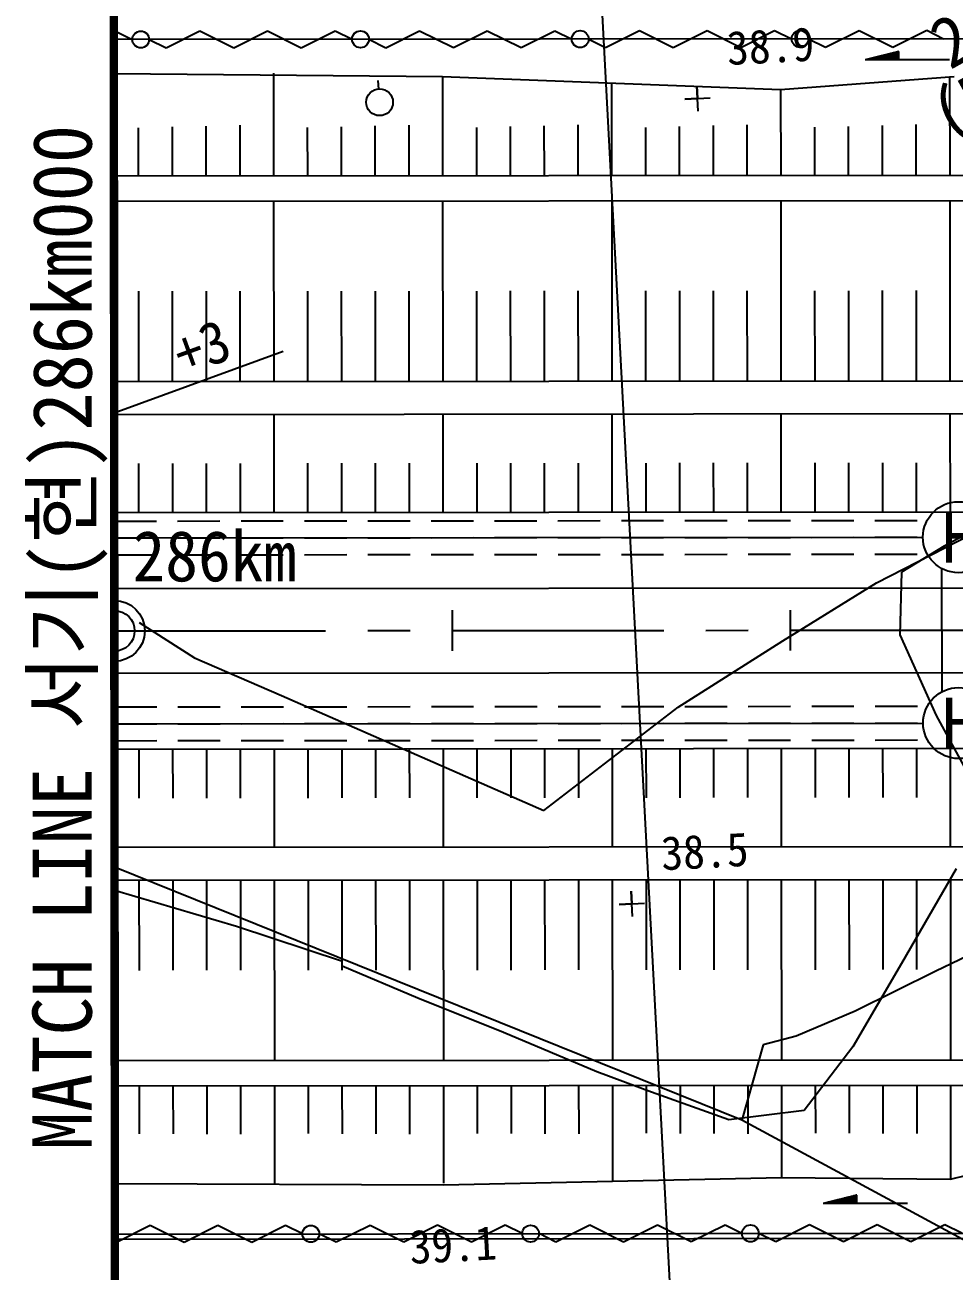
# Model space of a CAD drawing. Header units: millimetres. Extents: x 17638 to 18434, y 1103 to 1809.
# Drawn here: x 17872.4 to 17927.4, y 1452.2 to 1526 of the extents above; entities that cross this region are included whole.
import ezdxf
from ezdxf.enums import TextEntityAlignment as Align
from ezdxf.xclip import XClip

# ---------------------------------------------------------------- set-up
doc = ezdxf.new("R2010")
doc.units = ezdxf.units.MM
doc.header["$LTSCALE"] = 10
doc.header["$MEASUREMENT"] = 0
doc.header["$XCLIPFRAME"] = 2
for name, pattern in [('A-CENTR01', [2, 1.25, -0.25, 0.25, -0.25]), ('CENTER', [2, 1.25, -0.25, 0.25, -0.25]), ('HIDDEN', [0.375, 0.25, -0.125])]:
    doc.linetypes.add(name, pattern=pattern)
for name, color, linetype in [('TN-CABL', 4, 'Continuous'), ('TN-MACL', 6, 'A-CENTR01'), ('TN-MANH', 4, 'Continuous'), ('TZ-BASE', 253, 'Continuous'), ('TZ-CABL', 4, 'Continuous'), ('TZ-MACT', 6, 'Continuous')]:
    doc.layers.add(name, color=color, linetype=linetype)
doc.layers.add('TX-PAPR', color=2, linetype='Continuous', plot=False)
doc.styles.add('GR', font='GulimChe.ttf')
doc.styles.get("Standard").update_dxf_attribs({"font": 'GulimChe.ttf'})
doc.linetypes.add('ZIGZAG', pattern='A,0.0001,-0.2,[131,ltypeshp.shx,S=0.2,R=0,X=-0.2,Y=0],-0.4,[131,ltypeshp.shx,S=0.2,R=180,X=0.2,Y=0],-0.2', length=0.8001)

# ---------------------------------------------------------------- blocks, each defined once
blk = doc.blocks.new('JD-DGD7F')
at = {"layer": 'TZ-BASE', "style": 'GR'}
for s, p in [('(KPR297K897)', (49.36, 103.858)), ('286K050', (49.36, 108.177))]:
    blk.add_text(s, height=3, rotation=29.23871, dxfattribs=at).set_placement(p)
blk = doc.blocks.new('JD-SDJKSFJK3')
at = {"layer": 'TZ-BASE'}
for p, q in [((23.737, 132.794), (42.316, -217.066)), ((23.737, 132.794), (42.316, -217.066)), ((-0.031, 35.456), (0.06, 35.502)), ((-0.012, 35.466), (0.06, 35.502)), ((0.06, 35.502), (1.06, 35.003)), ((3.061, 34.505), (5.06, 35.506)), ((5.06, 35.506), (7.061, 34.508)), ((7.061, 34.508), (9.06, 35.51)), ((9.06, 35.51), (11.061, 34.512)), ((11.061, 34.512), (13.06, 35.514)), ((13.06, 35.514), (14.06, 35.015)), ((16.061, 34.516), (18.06, 35.518)), ((18.06, 35.518), (20.061, 34.52)), ((20.061, 34.52), (22.06, 35.522)), ((22.06, 35.522), (24.061, 34.524)), ((24.061, 34.524), (26.06, 35.525)), ((26.06, 35.525), (27.06, 35.026)), ((29.061, 34.528), (31.06, 35.53)), ((31.06, 35.53), (33.061, 34.532)), ((33.061, 34.532), (35.06, 35.533)), ((35.06, 35.533), (37.061, 34.535)), ((37.061, 34.535), (39.06, 35.537)), ((39.06, 35.537), (40.06, 35.038)), ((42.061, 34.54), (44.06, 35.542)), ((44.06, 35.542), (46.061, 34.543)), ((46.061, 34.543), (48.06, 35.545)), ((48.06, 35.545), (49.06, 35.046)), ((-0.012, 35.002), (-0.031, 35.002)), ((50.411, 35.047), (-0.012, 35.002)), ((2.06, 35.004), (3.061, 34.505)), ((15.06, 35.015), (16.061, 34.516)), ((28.06, 35.027), (29.061, 34.528)), ((41.06, 35.039), (42.061, 34.54)), ((46.411, 34.291), (44.411, 33.79)), ((46.411, 34.291), (44.411, 33.79)), ((46.411, 34.291), (44.411, 33.79)), ((46.411, 33.93), (44.963, 33.928)), ((46.411, 33.93), (44.963, 33.928)), ((46.411, 33.93), (44.963, 33.928)), ((46.411, 33.942), (45.013, 33.941)), ((46.411, 33.942), (45.013, 33.941)), ((46.411, 33.942), (45.013, 33.941)), ((46.411, 33.955), (45.063, 33.953)), ((46.411, 33.955), (45.063, 33.953)), ((46.411, 33.955), (45.063, 33.953)), ((46.411, 33.967), (45.113, 33.966)), ((46.411, 33.967), (45.113, 33.966)), ((46.411, 33.967), (45.113, 33.966)), ((46.411, 33.98), (45.163, 33.978)), ((46.411, 33.98), (45.163, 33.978)), ((46.411, 33.98), (45.163, 33.978)), ((46.411, 33.992), (45.213, 33.991)), ((46.411, 33.992), (45.213, 33.991)), ((46.411, 33.992), (45.213, 33.991)), ((46.411, 34.005), (45.263, 34.004)), ((46.411, 34.005), (45.263, 34.004)), ((46.411, 34.005), (45.263, 34.004)), ((46.411, 34.017), (45.313, 34.016)), ((46.411, 34.017), (45.313, 34.016)), ((46.411, 34.017), (45.313, 34.016)), ((46.411, 34.03), (45.363, 34.029)), ((46.411, 34.03), (45.363, 34.029)), ((46.411, 34.03), (45.363, 34.029)), ((46.411, 34.042), (45.413, 34.041)), ((46.411, 34.042), (45.413, 34.041)), ((46.411, 34.042), (45.413, 34.041)), ((46.411, 34.055), (45.463, 34.054)), ((46.411, 34.055), (45.463, 34.054)), ((46.411, 34.055), (45.463, 34.054)), ((46.411, 34.067), (45.513, 34.066)), ((46.411, 34.067), (45.513, 34.066)), ((46.411, 34.067), (45.513, 34.066)), ((46.411, 34.08), (45.563, 34.079)), ((46.411, 34.08), (45.563, 34.079)), ((46.411, 34.08), (45.563, 34.079)), ((46.411, 34.092), (45.613, 34.091)), ((46.411, 34.092), (45.613, 34.091)), ((46.411, 34.092), (45.613, 34.091)), ((46.411, 34.105), (45.663, 34.104)), ((46.411, 34.105), (45.663, 34.104)), ((46.411, 34.105), (45.663, 34.104)), ((46.411, 34.117), (45.713, 34.116)), ((46.411, 34.117), (45.713, 34.116)), ((46.411, 34.117), (45.713, 34.116)), ((46.411, 34.13), (45.763, 34.129)), ((46.411, 34.13), (45.763, 34.129)), ((46.411, 34.13), (45.763, 34.129)), ((46.411, 34.142), (45.813, 34.142)), ((46.411, 34.142), (45.813, 34.142)), ((46.411, 34.142), (45.813, 34.142)), ((46.411, 34.155), (45.863, 34.154)), ((46.411, 34.155), (45.863, 34.154)), ((46.411, 34.155), (45.863, 34.154)), ((46.411, 34.167), (45.913, 34.167)), ((46.411, 34.167), (45.913, 34.167)), ((46.411, 34.167), (45.913, 34.167)), ((46.411, 34.18), (45.963, 34.179)), ((46.411, 34.18), (45.963, 34.179)), ((46.411, 34.18), (45.963, 34.179)), ((46.411, 34.192), (46.013, 34.192)), ((46.411, 34.192), (46.013, 34.192)), ((46.411, 34.192), (46.013, 34.192)), ((46.411, 34.205), (46.063, 34.204)), ((46.411, 34.205), (46.063, 34.204)), ((46.411, 34.205), (46.063, 34.204)), ((46.411, 34.217), (46.113, 34.217)), ((46.411, 34.217), (46.113, 34.217)), ((46.411, 34.217), (46.113, 34.217)), ((46.411, 34.23), (46.163, 34.229)), ((46.411, 34.23), (46.163, 34.229)), ((46.411, 34.23), (46.163, 34.229)), ((46.411, 34.242), (46.213, 34.242)), ((46.411, 34.242), (46.213, 34.242)), ((46.411, 34.242), (46.213, 34.242)), ((46.411, 34.255), (46.263, 34.254)), ((46.411, 34.255), (46.263, 34.254)), ((46.411, 34.255), (46.263, 34.254)), ((46.411, 34.267), (46.313, 34.267)), ((46.411, 34.267), (46.313, 34.267)), ((46.411, 34.267), (46.313, 34.267)), ((46.411, 34.28), (46.363, 34.28)), ((46.411, 34.28), (46.363, 34.28)), ((46.411, 34.28), (46.363, 34.28)), ((46.411, 33.791), (46.411, 34.291)), ((46.411, 33.791), (46.411, 34.291)), ((46.411, 33.791), (46.411, 34.291)), ((46.411, 33.792), (44.413, 33.79)), ((46.411, 33.792), (44.413, 33.79)), ((46.411, 33.792), (44.413, 33.79)), ((46.411, 33.805), (44.463, 33.803)), ((46.411, 33.805), (44.463, 33.803)), ((46.411, 33.805), (44.463, 33.803)), ((46.411, 33.817), (44.513, 33.815)), ((46.411, 33.817), (44.513, 33.815)), ((46.411, 33.817), (44.513, 33.815)), ((46.411, 33.83), (44.563, 33.828)), ((46.411, 33.83), (44.563, 33.828)), ((46.411, 33.83), (44.563, 33.828)), ((46.411, 33.842), (44.613, 33.84)), ((46.411, 33.842), (44.613, 33.84)), ((46.411, 33.842), (44.613, 33.84)), ((46.411, 33.855), (44.663, 33.853)), ((46.411, 33.855), (44.663, 33.853)), ((46.411, 33.855), (44.663, 33.853)), ((46.411, 33.867), (44.713, 33.866)), ((46.411, 33.867), (44.713, 33.866)), ((46.411, 33.867), (44.713, 33.866)), ((46.411, 33.88), (44.763, 33.878)), ((46.411, 33.88), (44.763, 33.878)), ((46.411, 33.88), (44.763, 33.878)), ((46.411, 33.892), (44.813, 33.891)), ((46.411, 33.892), (44.813, 33.891)), ((46.411, 33.892), (44.813, 33.891)), ((46.411, 33.905), (44.863, 33.903)), ((46.411, 33.905), (44.863, 33.903)), ((46.411, 33.905), (44.863, 33.903)), ((46.411, 33.917), (44.913, 33.916)), ((46.411, 33.917), (44.913, 33.916)), ((46.411, 33.917), (44.913, 33.916)), ((49.411, 33.794), (46.411, 33.791)), ((49.411, 33.794), (46.411, 33.791)), ((49.411, 33.794), (46.411, 33.791)), ((-0.029, 32.996), (-0.01, 32.996)), ((-0.01, 32.996), (19.413, 32.819)), ((9.413, 33.01), (9.418, 26.94)), ((15.651, 32.054, 39.231), (15.601, 32.572, 39.231)), ((19.413, 32.819), (39.414, 32.037)), ((19.413, 32.819), (19.418, 26.949)), ((39.414, 32.037), (49.676, 32.816)), ((49.413, 32.796), (49.418, 26.976)), ((29.414, 32.428), (29.418, 26.958)), ((34.463, 32.251, 38.928), (34.503, 31.502, 38.928)), ((34.542, 30.753, 38.928), (34.463, 32.251, 38.928)), ((39.414, 32.037), (39.418, 26.967)), ((33.754, 31.462, 38.928), (35.252, 31.541, 38.928)), ((34.503, 31.502, 38.928), (33.754, 31.462, 38.928)), ((1.416, 29.776), (1.418, 26.933)), ((3.416, 29.826), (3.418, 26.935)), ((5.416, 29.876), (5.418, 26.937)), ((7.416, 29.926), (7.418, 26.939)), ((11.416, 29.785), (11.418, 26.942)), ((13.416, 29.835), (13.418, 26.944)), ((15.416, 29.885), (15.418, 26.946)), ((17.416, 29.935), (17.418, 26.948)), ((21.416, 29.794), (21.418, 26.951)), ((23.416, 29.844), (23.418, 26.953)), ((25.416, 29.894), (25.418, 26.955)), ((27.416, 29.944), (27.418, 26.957)), ((31.416, 29.803), (31.418, 26.96)), ((33.416, 29.853), (33.418, 26.962)), ((35.416, 29.903), (35.418, 26.964)), ((37.416, 29.953), (37.418, 26.966)), ((41.416, 29.812), (41.418, 26.969)), ((43.416, 29.862), (43.418, 26.971)), ((45.416, 29.912), (45.418, 26.973)), ((47.416, 29.962), (47.418, 26.975)), ((-0.024, 26.932), (-0.005, 26.932)), ((-0.005, 26.932), (199.412, 27.112)), ((-0.022, 25.432), (-0.003, 25.432)), ((-0.003, 25.432), (199.414, 25.612)), ((9.42, 25.44), (9.429, 14.77)), ((19.42, 25.449), (19.429, 14.779)), ((29.42, 25.458), (29.429, 14.788)), ((39.42, 25.467), (39.429, 14.797)), ((49.42, 25.476), (49.429, 14.806)), ((1.425, 20.098), (1.429, 14.763)), ((3.425, 20.1), (3.429, 14.765)), ((5.425, 20.102), (5.429, 14.767)), ((7.425, 20.104), (7.429, 14.769)), ((11.425, 20.107), (11.429, 14.772)), ((13.425, 20.109), (13.429, 14.774)), ((15.425, 20.111), (15.429, 14.776)), ((17.425, 20.113), (17.429, 14.778)), ((21.425, 20.116), (21.429, 14.781)), ((23.425, 20.118), (23.429, 14.783)), ((25.425, 20.12), (25.429, 14.785)), ((27.425, 20.122), (27.429, 14.787)), ((31.425, 20.125), (31.429, 14.79)), ((33.425, 20.127), (33.429, 14.792)), ((35.425, 20.129), (35.429, 14.794)), ((37.425, 20.131), (37.429, 14.796)), ((41.425, 20.134), (41.429, 14.799)), ((43.425, 20.136), (43.429, 14.801)), ((45.425, 20.138), (45.429, 14.803)), ((47.425, 20.14), (47.429, 14.805)), ((-0.011, 12.9), (9.985, 16.549)), ((-0.013, 14.762), (0.006, 14.762)), ((0.006, 14.762), (199.423, 14.942)), ((0, 0), (-0.011, 12.9)), ((-0.011, 12.812), (0.008, 12.812)), ((0.008, 12.812), (199.425, 12.992)), ((9.431, 12.82), (9.436, 7.01)), ((19.431, 12.829), (19.436, 7.019)), ((29.431, 12.838), (29.436, 7.028)), ((39.431, 12.847), (39.436, 7.037)), ((49.431, 12.856), (49.436, 7.046)), ((1.434, 9.908), (1.436, 7.003)), ((3.434, 9.91), (3.436, 7.005)), ((5.434, 9.912), (5.436, 7.007)), ((7.434, 9.914), (7.436, 7.009)), ((11.434, 9.917), (11.436, 7.012)), ((13.434, 9.919), (13.436, 7.014)), ((15.434, 9.921), (15.436, 7.016)), ((17.434, 9.923), (17.436, 7.018)), ((21.434, 9.926), (21.436, 7.021)), ((23.434, 9.928), (23.436, 7.023)), ((25.434, 9.93), (25.436, 7.025)), ((27.434, 9.932), (27.436, 7.027)), ((31.434, 9.935), (31.436, 7.03)), ((33.434, 9.937), (33.436, 7.032)), ((35.434, 9.939), (35.436, 7.034)), ((37.434, 9.941), (37.436, 7.036)), ((41.434, 9.944), (41.436, 7.039)), ((43.434, 9.946), (43.436, 7.041)), ((45.434, 9.948), (45.436, 7.043)), ((47.434, 9.95), (47.436, 7.045)), ((55.426, 8.433, 39.012), (49.092, 5.015, 39.012)), ((0.013, 7.002), (199.43, 7.182)), ((45.077, 2.84, 39.388), (50.753, 5.735, 39.388)), ((49.092, 5.015, 39.012), (46.572, 3.471, 39.012)), ((46.572, 3.471, 39.012), (46.468, -0.231, 39.012)), ((-0.055, 2.5), (199.938, 2.676)), ((39.542, -0.598, 39.388), (45.077, 2.84, 39.388)), ((20.001, -1.182), (19.999, 1.218)), ((40.001, -1.165), (39.999, 1.235)), ((1.466, 0.487, 41.21), (4.74, -1.596, 41.21)), ((33.349, -4.517, 39.388), (39.542, -0.598, 39.388)), ((46.468, -0.231, 39.012), (48.623, -5.004, 39.012)), ((4.74, -1.596, 41.21), (9.898, -3.827, 41.21)), ((-0.051, -2.5), (199.943, -2.324)), ((9.898, -3.827, 39.388), (25.41, -10.63, 39.388)), ((25.41, -10.63, 39.388), (33.349, -4.517, 39.388)), ((48.623, -5.004, 39.012), (50.975, -9.351, 39.012)), ((0.006, -6.998), (0.025, -6.998)), ((0.025, -6.998), (199.443, -6.818)), ((1.449, -6.997), (1.452, -9.902)), ((3.449, -6.995), (3.452, -9.9)), ((5.449, -6.993), (5.452, -9.898)), ((7.449, -6.991), (7.452, -9.896)), ((9.449, -6.99), (9.454, -12.8)), ((11.449, -6.988), (11.452, -9.893)), ((13.449, -6.986), (13.452, -9.891)), ((15.449, -6.984), (15.452, -9.889)), ((17.449, -6.982), (17.452, -9.887)), ((19.449, -6.981), (19.454, -12.791)), ((21.449, -6.979), (21.452, -9.884)), ((23.449, -6.977), (23.452, -9.882)), ((25.449, -6.975), (25.452, -9.88)), ((27.449, -6.973), (27.452, -9.878)), ((29.449, -6.972), (29.454, -12.782)), ((31.449, -6.97), (31.452, -9.875)), ((33.449, -6.968), (33.452, -9.873)), ((35.449, -6.966), (35.452, -9.871)), ((37.449, -6.964), (37.452, -9.869)), ((39.449, -6.963), (39.454, -12.773)), ((41.449, -6.961), (41.452, -9.866)), ((43.449, -6.959), (43.452, -9.864)), ((45.449, -6.957), (45.452, -9.862)), ((47.449, -6.955), (47.452, -9.86)), ((49.449, -6.954), (49.454, -12.764)), ((0.011, -12.808), (0.03, -12.808)), ((0.03, -12.808), (199.448, -12.628)), ((37.118, -28.959, 39.83), (0.012, -13.977, 39.83)), ((0.032, -14.758), (199.45, -14.578)), ((9.456, -14.75), (9.466, -25.42)), ((11.456, -14.748), (11.461, -20.083)), ((13.456, -14.746), (13.461, -20.081)), ((15.456, -14.744), (15.461, -20.079)), ((17.456, -14.742), (17.461, -20.077)), ((19.456, -14.741), (19.466, -25.411)), ((21.456, -14.739), (21.461, -20.074)), ((23.456, -14.737), (23.461, -20.072)), ((25.456, -14.735), (25.461, -20.07)), ((27.456, -14.733), (27.461, -20.068)), ((29.456, -14.732), (29.466, -25.402)), ((31.456, -14.73), (31.461, -20.065)), ((33.456, -14.728), (33.461, -20.063)), ((35.456, -14.726), (35.461, -20.061)), ((37.456, -14.724), (37.461, -20.059)), ((39.456, -14.723), (39.466, -25.393)), ((41.456, -14.721), (41.461, -20.056)), ((43.456, -14.719), (43.461, -20.054)), ((45.456, -14.717), (45.461, -20.052)), ((49.808, -14.092, 39.012), (46.563, -19.692, 39.012)), ((47.456, -14.715), (47.461, -20.05)), ((49.456, -14.714), (49.466, -25.384)), ((0.013, -14.758), (0.032, -14.758)), ((0.014, -15.35, 39.031), (7.231, -17.48, 39.031)), ((1.456, -14.757), (1.461, -20.092)), ((3.456, -14.755), (3.461, -20.09)), ((5.456, -14.753), (5.461, -20.088)), ((7.456, -14.751), (7.461, -20.086)), ((30.574, -15.407, 38.508), (30.613, -16.156, 38.508)), ((30.653, -16.905, 38.508), (30.574, -15.407, 38.508)), ((29.864, -16.196, 38.508), (31.362, -16.116, 38.508)), ((30.613, -16.156, 38.508), (29.864, -16.196, 38.508)), ((7.231, -17.48, 39.031), (13.501, -19.543, 39.031)), ((53.819, -17.635, 39.83), (48.594, -20.139, 39.83)), ((17.951, -21.732, 39.012), (13.483, -19.842, 39.012)), ((46.563, -19.692, 39.012), (43.678, -24.61, 39.012)), ((48.594, -20.139, 39.83), (43.827, -22.503, 39.83)), ((23.012, -23.773, 39.012), (17.951, -21.732, 39.012)), ((43.827, -22.503, 39.83), (40.339, -23.991, 39.83)), ((28.544, -26.094, 39.012), (23.012, -23.773, 39.012)), ((40.339, -23.991, 39.83), (38.378, -24.509, 39.83)), ((38.378, -24.509, 39.83), (37.118, -28.959, 39.83)), ((43.678, -24.61, 39.012), (40.801, -28.392, 39.012)), ((0.042, -25.428), (199.46, -25.248)), ((31.774, -27.305, 39.012), (28.544, -26.094, 39.012)), ((0.024, -26.928), (0.043, -26.928)), ((0.043, -26.928), (199.461, -26.748)), ((1.467, -26.927), (1.47, -29.764)), ((3.467, -26.925), (3.47, -29.774)), ((5.467, -26.923), (5.47, -29.784)), ((7.467, -26.921), (7.47, -29.794)), ((9.467, -26.92), (9.472, -32.69)), ((11.467, -26.918), (11.47, -29.755)), ((13.467, -26.916), (13.47, -29.765)), ((15.467, -26.914), (15.47, -29.775)), ((17.467, -26.912), (17.47, -29.785)), ((19.467, -26.911), (19.472, -32.681)), ((21.467, -26.909), (21.47, -29.746)), ((23.467, -26.907), (23.47, -29.756)), ((25.467, -26.905), (25.47, -29.766)), ((27.467, -26.903), (27.47, -29.776)), ((29.467, -26.902), (29.472, -32.572)), ((31.467, -26.9), (31.47, -29.737)), ((33.467, -26.898), (33.47, -29.747)), ((35.467, -26.896), (35.47, -29.757)), ((37.467, -26.894), (37.47, -29.767)), ((39.467, -26.893), (39.472, -32.363)), ((41.467, -26.891), (41.47, -29.728)), ((43.467, -26.889), (43.47, -29.738)), ((45.467, -26.887), (45.47, -29.748)), ((47.467, -26.885), (47.47, -29.758)), ((49.467, -26.884), (49.472, -32.454)), ((36.361, -28.939, 39.012), (31.774, -27.305, 39.012)), ((40.801, -28.392, 39.012), (36.361, -28.939, 39.012)), ((54.411, -38.301, 39.472), (37.118, -28.959, 39.472)), ((19.473, -32.781), (39.472, -32.363)), ((39.472, -32.363), (49.472, -32.454)), ((49.472, -32.454), (52.335, -31.756)), ((0.029, -32.701), (0.048, -32.701)), ((0.048, -32.701), (19.473, -32.781)), ((43.928, -33.396), (41.928, -33.898)), ((43.928, -33.396), (41.928, -33.898)), ((43.928, -33.396), (41.928, -33.898)), ((43.928, -33.896), (41.93, -33.898)), ((43.928, -33.896), (41.93, -33.898)), ((43.928, -33.896), (41.93, -33.898)), ((43.928, -33.883), (41.98, -33.885)), ((43.928, -33.883), (41.98, -33.885)), ((43.928, -33.883), (41.98, -33.885)), ((43.928, -33.871), (42.03, -33.873)), ((43.928, -33.871), (42.03, -33.873)), ((43.928, -33.871), (42.03, -33.873)), ((43.928, -33.858), (42.08, -33.86)), ((43.928, -33.858), (42.08, -33.86)), ((43.928, -33.858), (42.08, -33.86)), ((43.928, -33.846), (42.13, -33.847)), ((43.928, -33.846), (42.13, -33.847)), ((43.928, -33.846), (42.13, -33.847)), ((43.928, -33.833), (42.18, -33.835)), ((43.928, -33.833), (42.18, -33.835)), ((43.928, -33.833), (42.18, -33.835)), ((43.928, -33.821), (42.23, -33.822)), ((43.928, -33.821), (42.23, -33.822)), ((43.928, -33.821), (42.23, -33.822)), ((43.928, -33.808), (42.28, -33.81)), ((43.928, -33.808), (42.28, -33.81)), ((43.928, -33.808), (42.28, -33.81)), ((43.928, -33.796), (42.33, -33.797)), ((43.928, -33.796), (42.33, -33.797)), ((43.928, -33.796), (42.33, -33.797)), ((43.928, -33.783), (42.38, -33.785)), ((43.928, -33.783), (42.38, -33.785)), ((43.928, -33.783), (42.38, -33.785)), ((43.928, -33.771), (42.43, -33.772)), ((43.928, -33.771), (42.43, -33.772)), ((43.928, -33.771), (42.43, -33.772)), ((43.928, -33.758), (42.48, -33.76)), ((43.928, -33.758), (42.48, -33.76)), ((43.928, -33.758), (42.48, -33.76)), ((43.928, -33.746), (42.53, -33.747)), ((43.928, -33.746), (42.53, -33.747)), ((43.928, -33.746), (42.53, -33.747)), ((43.928, -33.733), (42.58, -33.735)), ((43.928, -33.733), (42.58, -33.735)), ((43.928, -33.733), (42.58, -33.735)), ((43.928, -33.721), (42.63, -33.722)), ((43.928, -33.721), (42.63, -33.722)), ((43.928, -33.721), (42.63, -33.722)), ((43.928, -33.708), (42.68, -33.709)), ((43.928, -33.708), (42.68, -33.709)), ((43.928, -33.708), (42.68, -33.709)), ((43.928, -33.696), (42.73, -33.697)), ((43.928, -33.696), (42.73, -33.697)), ((43.928, -33.696), (42.73, -33.697)), ((43.928, -33.683), (42.78, -33.684)), ((43.928, -33.683), (42.78, -33.684)), ((43.928, -33.683), (42.78, -33.684)), ((43.928, -33.671), (42.83, -33.672)), ((43.928, -33.671), (42.83, -33.672)), ((43.928, -33.671), (42.83, -33.672)), ((43.928, -33.658), (42.88, -33.659)), ((43.928, -33.658), (42.88, -33.659)), ((43.928, -33.658), (42.88, -33.659)), ((43.928, -33.646), (42.93, -33.647)), ((43.928, -33.646), (42.93, -33.647)), ((43.928, -33.646), (42.93, -33.647)), ((43.928, -33.633), (42.98, -33.634)), ((43.928, -33.633), (42.98, -33.634)), ((43.928, -33.633), (42.98, -33.634)), ((43.928, -33.621), (43.03, -33.622)), ((43.928, -33.621), (43.03, -33.622)), ((43.928, -33.621), (43.03, -33.622)), ((43.928, -33.608), (43.08, -33.609)), ((43.928, -33.608), (43.08, -33.609)), ((43.928, -33.608), (43.08, -33.609)), ((43.928, -33.596), (43.13, -33.597)), ((43.928, -33.596), (43.13, -33.597)), ((43.928, -33.596), (43.13, -33.597)), ((43.928, -33.583), (43.18, -33.584)), ((43.928, -33.583), (43.18, -33.584)), ((43.928, -33.583), (43.18, -33.584)), ((43.928, -33.571), (43.23, -33.571)), ((43.928, -33.571), (43.23, -33.571)), ((43.928, -33.571), (43.23, -33.571)), ((43.928, -33.558), (43.28, -33.559)), ((43.928, -33.558), (43.28, -33.559)), ((43.928, -33.558), (43.28, -33.559)), ((43.928, -33.546), (43.33, -33.546)), ((43.928, -33.546), (43.33, -33.546)), ((43.928, -33.546), (43.33, -33.546)), ((43.928, -33.533), (43.38, -33.534)), ((43.928, -33.533), (43.38, -33.534)), ((43.928, -33.533), (43.38, -33.534)), ((43.928, -33.521), (43.43, -33.521)), ((43.928, -33.521), (43.43, -33.521)), ((43.928, -33.521), (43.43, -33.521)), ((43.928, -33.508), (43.48, -33.509)), ((43.928, -33.508), (43.48, -33.509)), ((43.928, -33.508), (43.48, -33.509)), ((43.928, -33.496), (43.53, -33.496)), ((43.928, -33.496), (43.53, -33.496)), ((43.928, -33.496), (43.53, -33.496)), ((43.928, -33.483), (43.58, -33.484)), ((43.928, -33.483), (43.58, -33.484)), ((43.928, -33.483), (43.58, -33.484)), ((43.928, -33.471), (43.63, -33.471)), ((43.928, -33.471), (43.63, -33.471)), ((43.928, -33.471), (43.63, -33.471)), ((43.928, -33.458), (43.68, -33.459)), ((43.928, -33.458), (43.68, -33.459)), ((43.928, -33.458), (43.68, -33.459)), ((43.928, -33.446), (43.73, -33.446)), ((43.928, -33.446), (43.73, -33.446)), ((43.928, -33.446), (43.73, -33.446)), ((43.928, -33.433), (43.78, -33.433)), ((43.928, -33.433), (43.78, -33.433)), ((43.928, -33.433), (43.78, -33.433)), ((43.928, -33.421), (43.83, -33.421)), ((43.928, -33.421), (43.83, -33.421)), ((43.928, -33.421), (43.83, -33.421)), ((43.928, -33.408), (43.88, -33.408)), ((43.928, -33.408), (43.88, -33.408)), ((43.928, -33.408), (43.88, -33.408)), ((43.928, -33.896), (43.928, -33.396)), ((43.928, -33.896), (43.928, -33.396)), ((43.928, -33.896), (43.928, -33.396)), ((46.928, -33.894), (43.928, -33.896)), ((46.928, -33.894), (43.928, -33.896)), ((46.928, -33.894), (43.928, -33.896)), ((2.125, -35.196), (0.126, -36.198)), ((4.126, -36.194), (2.125, -35.196)), ((6.125, -35.193), (4.126, -36.194)), ((8.126, -36.191), (6.125, -35.193)), ((10.125, -35.189), (8.126, -36.191)), ((11.126, -35.688), (10.125, -35.189)), ((15.125, -35.185), (13.126, -36.186)), ((17.126, -36.183), (15.125, -35.185)), ((19.125, -35.181), (17.126, -36.183)), ((21.126, -36.179), (19.125, -35.181)), ((23.125, -35.177), (21.126, -36.179)), ((24.126, -35.676), (23.125, -35.177)), ((28.125, -35.173), (26.126, -36.175)), ((30.126, -36.171), (28.125, -35.173)), ((32.125, -35.169), (30.126, -36.171)), ((34.126, -36.167), (32.125, -35.169)), ((36.125, -35.166), (34.126, -36.167)), ((37.126, -35.665), (36.125, -35.166)), ((41.125, -35.161), (39.126, -36.163)), ((43.126, -36.159), (41.125, -35.161)), ((45.125, -35.157), (43.126, -36.159)), ((47.126, -36.156), (45.125, -35.157)), ((49.125, -35.154), (47.126, -36.156)), ((50.126, -35.653), (49.125, -35.154)), ((0.031, -35.698), (0.051, -35.698)), ((0.051, -35.698), (50.231, -35.653)), ((13.126, -36.186), (12.126, -35.687)), ((26.126, -36.175), (25.126, -35.676)), ((39.126, -36.163), (38.126, -35.664)), ((0.051, -36.161), (0.032, -36.151)), ((0.126, -36.198), (0.051, -36.161))]:
    blk.add_line(p, q, dxfattribs=at)
at = {"layer": 'TZ-BASE', "ltscale": 10}
for p, q in [((0.032, -35.998), (0.051, -35.998)), ((0.051, -35.998), (79.475, -35.926))]:
    blk.add_line(p, q, dxfattribs=at)
at = {"layer": 'TZ-BASE', "linetype": 'CENTER'}
blk.add_lwpolyline([(0, 0), (201.2, 0.177), (300, 0.264)], dxfattribs=at)
at = {"layer": 'TZ-BASE'}
for centre, radius in [((1.56, 35.003), 0.5), ((14.56, 35.015), 0.5), ((27.56, 35.027), 0.5), ((40.56, 35.038), 0.5), ((15.691, 31.286, 39.231), 0.791), ((0, 0), 1.8), ((0, 0), 1.2), ((11.626, -35.688), 0.5), ((24.626, -35.676), 0.5), ((37.626, -35.664), 0.5)]:
    blk.add_circle(centre, radius, dxfattribs=at)
blk.add_arc((49.989, 26.946), 5.879, 95.62298, 95.62491, dxfattribs=at)
for s, height, rotation, p in [('38.9', 2, 3.03981, (36.286, 33.485, 36.891)), ('+3', 2.5, 20.05175, (4.078, 15.065)), ('286km', 3, 0.05051, (1.071, 2.927)), ('38.5', 2, 3.03981, (32.396, -14.173, 40.126)), ('39.1', 2, 3.03981, (17.509, -37.469, 36.891))]:
    blk.add_text(s, height=height, rotation=rotation, dxfattribs=at).set_placement(p)

msp = doc.modelspace()

# ---------------------------------------------------------------- linework, layer by layer
at = {"layer": 'TN-CABL', "linetype": 'ZIGZAG', "ltscale": 0.5}
for points in [[(17877.68, 1495.636), (17925.519, 1495.678)], [(17877.69, 1484.636), (17925.529, 1484.678)]]:
    msp.add_lwpolyline(points, dxfattribs=at)
at = {"layer": 'TN-MACL', "const_width": 0.5}
msp.add_lwpolyline([(17877.618, 1565.136), (17877.751, 1415.136)], dxfattribs=at)
at = {"layer": 'TN-MANH'}
for centre in [(17927.619, 1495.68), (17927.629, 1484.68)]:
    msp.add_circle(centre, 2.1, dxfattribs=at)
at = {"layer": 'TX-PAPR'}
msp.add_lwpolyline([(17877.618, 1565.136), (18177.618, 1565.4), (18177.751, 1415.4), (17877.751, 1415.136)], close=True, dxfattribs=at)
at = {"layer": 'TZ-CABL', "linetype": 'HIDDEN'}
for points in [[(17877.679, 1496.636), (17925.772, 1496.678)], [(17877.68, 1495.636), (17925.519, 1495.678)], [(17877.681, 1494.636), (17925.774, 1494.678)], [(17877.689, 1485.636), (17925.782, 1485.678)], [(17877.69, 1484.636), (17925.529, 1484.678)], [(17877.691, 1483.636), (17925.784, 1483.678)]]:
    msp.add_lwpolyline(points, dxfattribs=at)
at = {"layer": 'TZ-CABL'}
msp.add_lwpolyline([(17926.621, 1493.832), (17926.628, 1486.526)], dxfattribs=at)

# ---------------------------------------------------------------- block references
at = {"layer": 'TZ-BASE'}
ref = msp.add_blockref('JD-SDJKSFJK3', (17877.685, 1490.136), dxfattribs=at)
XClip(ref).set_block_clipping_path([(-0.0661112123, 74.999970862), (299.9337722053, 75.2644158343), (300.0659946915, -74.7355260164), (0.0661112122, -74.999970862)])
msp.add_blockref('JD-DGD7F', (17877.751, 1415.136), dxfattribs=at)

# ---------------------------------------------------------------- texts
at = {"layer": 'TN-MANH', "linetype": 'ByBlock'}
for p in [(17927.619, 1495.68), (17927.629, 1484.68)]:
    msp.add_text('H', height=3, rotation=360, dxfattribs=at).set_placement(p, align=Align.MIDDLE)
at = {"layer": 'TZ-MACT'}
msp.add_text('MATCH LINE 서기(현)286km000', height=3.5, rotation=89.99781, dxfattribs=at).set_placement((17874.594, 1489.745), align=Align.MIDDLE_CENTER)

doc.saveas('drawing.dxf')
